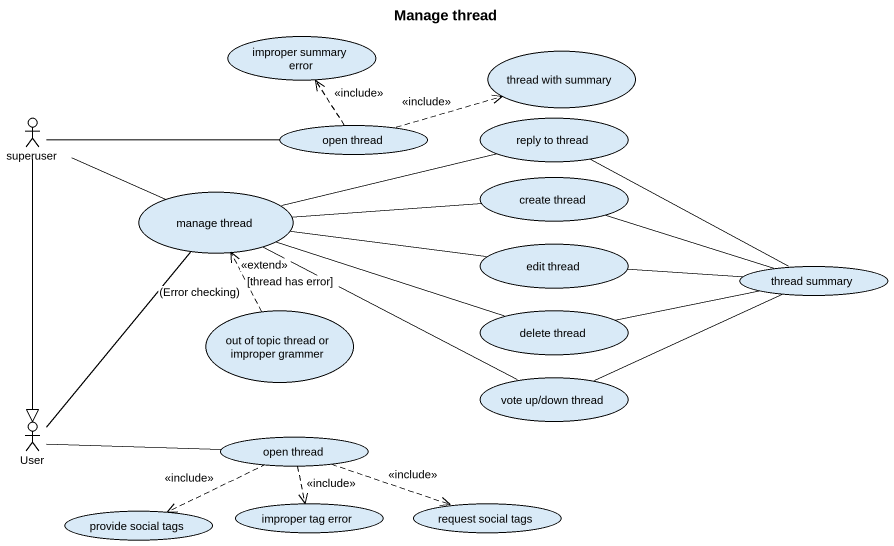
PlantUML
@startuml
title Manage thread
usecase "improper summary error" as improper_summary_error
usecase "thread with summary" as thread_with_summary
actor superuser
usecase "open thread" as open_thread
usecase "reply to thread" as reply_to_thread
usecase "create thread" as create_thread
usecase "manage thread" as manage_thread
usecase "edit thread" as edit_thread
usecase "thread summary" as thread_summary
usecase "out of topic thread or improper grammer" as out_of_topic_thread_or
usecase "delete thread" as delete_thread
usecase "vote up/down thread" as vote_up_down_thread
actor User
usecase "open thread" as open_thread_2
usecase "provide social tags" as provide_social_tags
usecase "improper tag error" as improper_tag_error
usecase "request social tags" as request_social_tags
superuser -right- open_thread
superuser -right- manage_thread
superuser --|> User
open_thread .up.> improper_summary_error : <<include>>
open_thread .right.> thread_with_summary : <<include>>
reply_to_thread -right- thread_summary
create_thread -right- thread_summary
manage_thread -right- reply_to_thread
manage_thread -right- create_thread
manage_thread -right- edit_thread
manage_thread -right- delete_thread
manage_thread -right- vote_up_down_thread
edit_thread -right- thread_summary
out_of_topic_thread_or .up.> manage_thread : <<extend>>\n[thread has error]\n(Error checking)
delete_thread -right- thread_summary
vote_up_down_thread -right- thread_summary
User -up- manage_thread
User -right- open_thread_2
open_thread_2 .left.> provide_social_tags : <<include>>
open_thread_2 ..> improper_tag_error : <<include>>
open_thread_2 .right.> request_social_tags : <<include>>
@enduml
